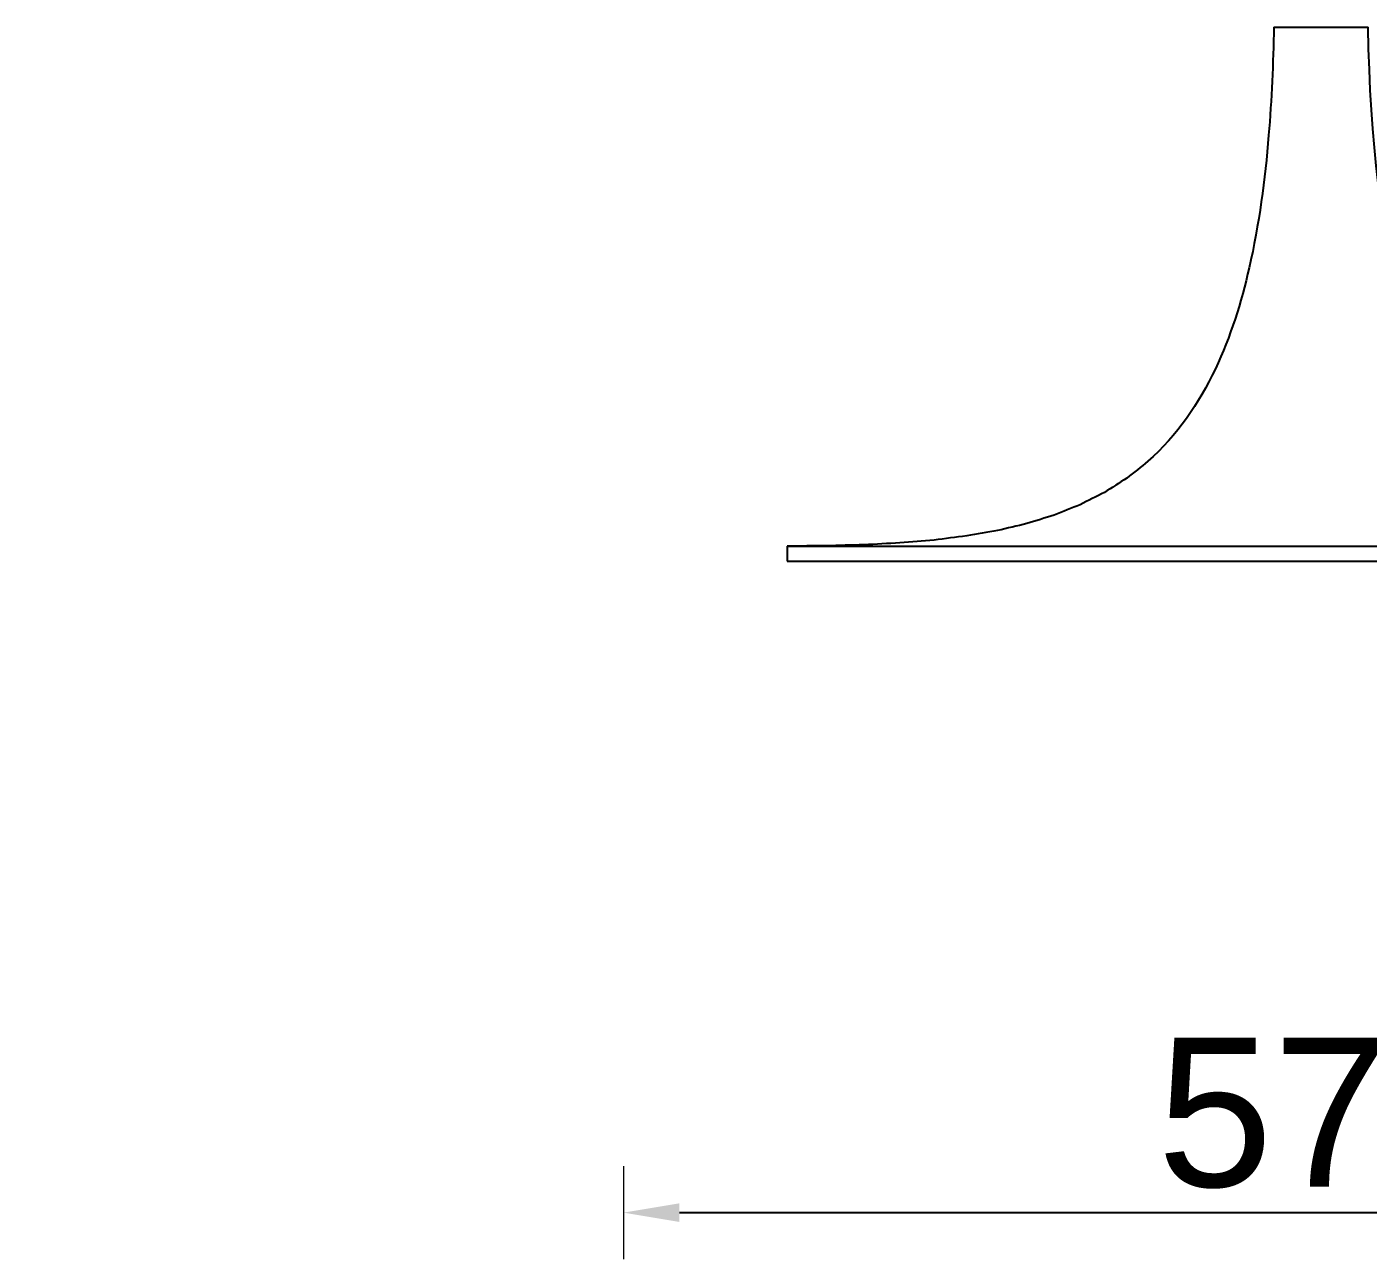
# Model space of a CAD drawing. Header units: millimetres. Extents: x 9689 to 29928, y 170 to 2690.
# Drawn here: x 25923 to 26463, y 1469 to 1966 of the extents above; entities that cross this region are included whole.
import ezdxf

# ---------------------------------------------------------------- set-up
doc = ezdxf.new("R2010")
doc.units = ezdxf.units.MM
doc.layers.add('_ARREDO', color=7, linetype='Continuous')
doc.layers.add('_QUOTE', color=1, linetype='Continuous', lineweight=9)
doc.styles.get("Standard").update_dxf_attribs({"font": 'arial.ttf'})
doc.dimstyles.new('1_1', dxfattribs={"dimscale": 15, "dimtxt": 4, "dimasz": 1.5, "dimexe": 1.25, "dimexo": 2, "dimtad": 1, "dimtih": 1, "dimtoh": 1, "dimdec": 0, "dimtxsty": 'Standard', "dimcen": 2.5, "dimclrd": 256, "dimclre": 256, "dimclrt": 256, "dimadec": 0, "dimazin": 0, "dimtfac": 1, "dimtdec": 0, "dimtmove": 0, "dimatfit": 3, "dimfxl": 1.25, "dimfxlon": 1, "dimlwe": 0, "dimarcsym": 0})

# ---------------------------------------------------------------- blocks, each defined once
blk = doc.blocks.new('*D29')
at = {"layer": '_QUOTE', "lineweight": 0, "transparency": 16777216}
for p, q in [((26903.29, 2220.75), (26940.79, 2220.75)), ((26903.29, 1750.66), (26940.79, 1750.66))]:
    blk.add_line(p, q, dxfattribs=at)
at = {"layer": '_QUOTE', "lineweight": -2, "transparency": 16777216}
for p, q in [((26922.04, 2198.25), (26922.04, 2020.76)), ((26922.04, 1773.16), (26922.04, 1940.74))]:
    blk.add_line(p, q, dxfattribs=at)
at = {"layer": '_QUOTE', "transparency": 16777216}
for points in [[(26918.29, 2198.25), (26925.79, 2198.25), (26922.04, 2220.75)], [(26918.29, 1773.16), (26925.79, 1773.16), (26922.04, 1750.66)]]:
    blk.add_solid(points, dxfattribs=at)
at = {"layer": 'Defpoints', "color": 0, "transparency": 16777216}
for p in [(25140.79, 2220.75), (26922.04, 2220.75), (25128.23, 1750.66)]:
    blk.add_point(p, dxfattribs=at)
at = {"layer": '_QUOTE', "transparency": 16777216, "insert": (26922.04, 1980.75), "char_height": 60, "attachment_point": 5}
blk.add_mtext('470', dxfattribs=at)
blk = doc.blocks.new('*D31')
at = {"layer": '_QUOTE', "lineweight": 0, "transparency": 16777216}
for p, q in [((26163.23, 1506.97), (26163.23, 1469.47)), ((26732.81, 1506.97), (26732.81, 1469.47))]:
    blk.add_line(p, q, dxfattribs=at)
at = {"layer": '_QUOTE', "lineweight": -2, "transparency": 16777216}
blk.add_line((26185.73, 1488.22), (26710.31, 1488.22), dxfattribs=at)
at = {"layer": '_QUOTE', "transparency": 16777216}
for points in [[(26185.73, 1491.97), (26185.73, 1484.47), (26163.23, 1488.22)], [(26710.31, 1491.97), (26710.31, 1484.47), (26732.81, 1488.22)]]:
    blk.add_solid(points, dxfattribs=at)
at = {"layer": 'Defpoints', "color": 0, "transparency": 16777216}
for p in [(26163.23, 2505.66), (26732.81, 2505.66), (26732.81, 1488.22)]:
    blk.add_point(p, dxfattribs=at)
at = {"layer": '_QUOTE', "transparency": 16777216, "insert": (26448.02, 1528.23), "char_height": 60, "attachment_point": 5}
blk.add_mtext('570', dxfattribs=at)

msp = doc.modelspace()

# ---------------------------------------------------------------- linework, layer by layer
at = {"layer": '_ARREDO'}
for p, q in [((26425.09791, 1965.65822), (26463.09815, 1965.65822)), ((26229.09789, 1756.65822), (26659.09818, 1756.65822)), ((26229.09789, 1756.65822), (26229.09789, 1750.65822)), ((26229.09789, 1750.65822), (26659.09818, 1750.65822))]:
    msp.add_line(p, q, dxfattribs=at)
for points, knots in [([(26425.09791, 1965.65822), (26424.84593, 1951.22219), (26424.21724, 1936.53602), (26421.5534, 1904.35897), (26419.1439, 1886.04388), (26412.00515, 1854.87879), (26407.6721, 1840.94831), (26394.89144, 1813.94711), (26386.1533, 1801.2497), (26374.4063, 1790.81138), (26371.59565, 1788.57064), (26368.785, 1786.3299), (26365.97434, 1784.08916), (26362.94379, 1782.15316), (26359.91323, 1780.21715), (26356.88267, 1778.28115), (26353.63133, 1776.62894), (26350.37998, 1774.97672), (26347.12864, 1773.3245), (26343.65561, 1771.93513), (26340.18259, 1770.54576), (26336.70957, 1769.15639), (26333.014, 1768.00892), (26329.31842, 1766.86144), (26325.62284, 1765.71397), (26321.70382, 1764.78745), (26317.7848, 1763.86093), (26313.86577, 1762.93441), (26309.72243, 1762.20789), (26305.57908, 1761.48138), (26301.43573, 1760.75487), (26297.06717, 1760.20741), (26292.69861, 1759.65996), (26288.33005, 1759.11251), (26283.73539, 1758.72318), (26279.14073, 1758.33384), (26274.54607, 1757.94451), (26269.72444, 1757.69234), (26264.9028, 1757.44018), (26260.08116, 1757.18801), (26255.03166, 1757.05207), (26249.98215, 1756.91614), (26244.93265, 1756.7802), (26239.6544, 1756.73954), (26234.37614, 1756.69888), (26229.09789, 1756.65822)], [0, 0, 0, 0, 43.449389137, 43.449389137, 97.106436335, 97.106436335, 140.104036346, 140.104036346, 187.460451207, 187.460451207, 187.460451207, 188.460451207, 188.460451207, 188.460451207, 189.460451207, 189.460451207, 189.460451207, 190.460451207, 190.460451207, 190.460451207, 191.460451207, 191.460451207, 191.460451207, 192.460451207, 192.460451207, 192.460451207, 193.460451207, 193.460451207, 193.460451207, 194.460451207, 194.460451207, 194.460451207, 195.460451207, 195.460451207, 195.460451207, 196.460451207, 196.460451207, 196.460451207, 197.460451207, 197.460451207, 197.460451207, 198.460451207, 198.460451207, 198.460451207, 199.460451207, 199.460451207, 199.460451207, 199.460451207]), ([(26659.09818, 1756.65822), (26594.3831, 1756.65822), (26546.2017, 1762.01033), (26513.78976, 1790.81138), (26481.37783, 1819.61243), (26464.73536, 1871.86243), (26463.09815, 1965.65822)], [0, 0, 0, 0, 156.552189649, 156.552189649, 156.552189649, 348.558059304, 348.558059304, 348.558059304, 348.558059304])]:
    msp.add_open_spline(points, degree=3, knots=knots, dxfattribs=at)

# ---------------------------------------------------------------- dimensions: what is measured, and where the dimension line sits
at = {"layer": '_QUOTE'}
dim = msp.add_linear_dim(base=(26732.80637, 1488.22167), p1=(26163.23283, 2505.65542), p2=(26732.80637, 2505.65542), dimstyle='1_1', dxfattribs=at)
dim.commit()
dim.dimension.update_dxf_attribs({"geometry": '*D31', "text_midpoint": (26448.0196, 1528.23105)})
dim = msp.add_linear_dim(base=(26922.03817, 2220.74626), p1=(25128.23183, 1750.65822), p2=(25140.79075, 2220.74626), angle=90, dimstyle='1_1', dxfattribs=at)
dim.commit()
dim.dimension.update_dxf_attribs({"geometry": '*D29', "text_midpoint": (26922.03817, 1980.74871), "dimtype": 160})

doc.saveas('drawing.dxf')
